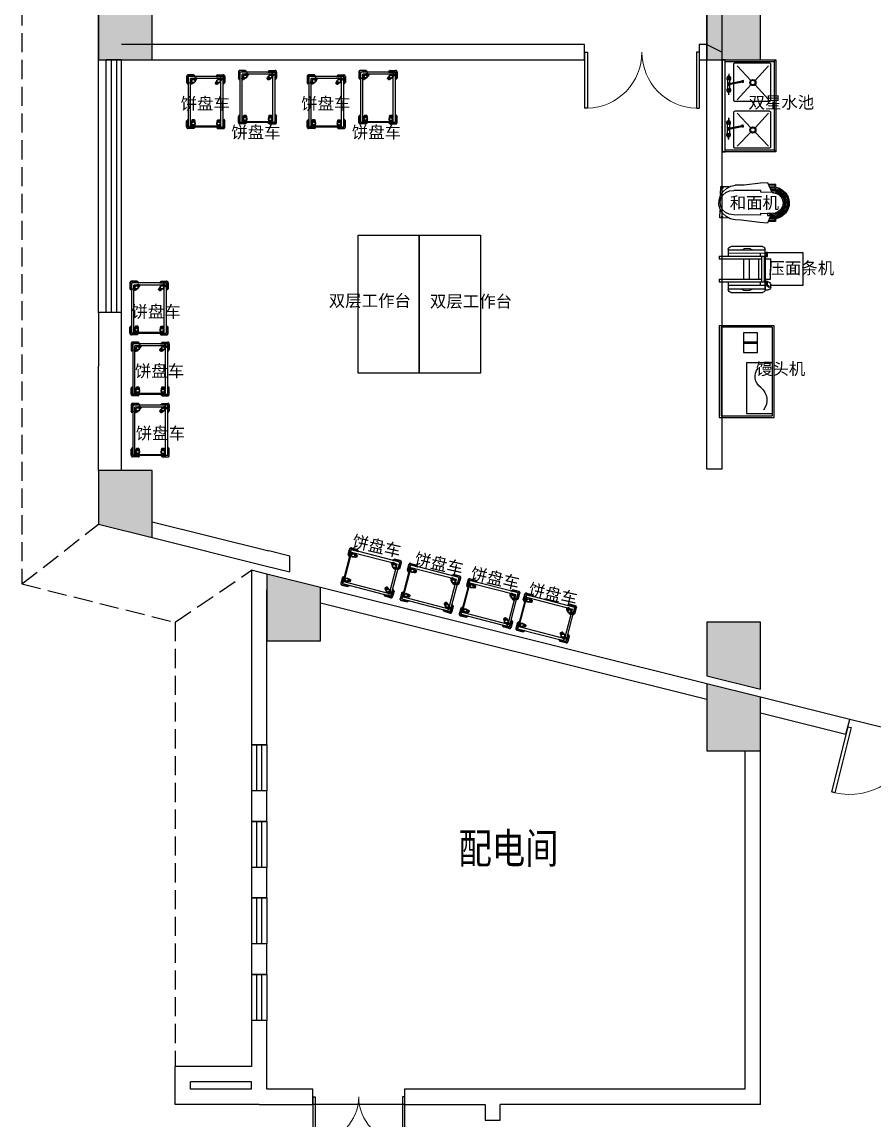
# Model space of a CAD drawing. Extents: x 1159254 to 1730927, y -477824 to -383968.
# Drawn here: x 1190668 to 1201802, y -426902 to -412554 of the extents above; entities that cross this region are included whole.
import ezdxf

# ---------------------------------------------------------------- set-up
doc = ezdxf.new("R2010")
doc.units = 0
doc.header["$LTSCALE"] = 1000
doc.linetypes.add('DASH', pattern=[0.35, 0.25, -0.1])
for name, color, linetype in [('COLUMN', 2, 'Continuous'), ('GROUND', 34, 'Continuous'), ('PUB_HATCH', 8, 'Continuous'), ('PUB_TEXT', 7, 'Continuous'), ('WALL', 6, 'Continuous'), ('WINDOW', 4, 'Continuous'), ('WS_厨房设备', 1, 'Continuous'), ('厨房设备', 7, 'Continuous')]:
    doc.layers.add(name, color=color, linetype=linetype)
doc.styles.get("Standard").update_dxf_attribs({"font": '', "width": 0.8})
doc.styles.add('WMF-宋体1', font='')
doc.styles.get('Standard').set_extended_font_data('SimSun')
doc.styles.get('WMF-宋体1').set_extended_font_data('SimSun')

# ---------------------------------------------------------------- blocks, each defined once
blk = doc.blocks.new('CJT_2868')
at = {"color": 252}
for p, q in [((179, 885), (130, 854)), ((182, 869), (138, 839)), ((181, 793), (148, 868)), ((233, 902), (179, 885)), ((232, 885), (182, 869)), ((238, 870), (186, 852)), ((284, 887), (232, 885)), ((289, 903), (233, 902)), ((293, 869), (238, 870)), ((262, 822), (261, 905)), ((262, 822), (261, 905)), ((335, 874), (284, 887)), ((343, 888), (289, 903)), ((346, 851), (293, 869)), ((381, 848), (335, 874)), ((393, 858), (343, 888)), ((343, 795), (374, 871)), ((55, 723), (21, 722)), ((21, 722), (23, 626)), ((55, 721), (23, 721)), ((23, 721), (24, 627)), ((65, 759), (52, 700)), ((65, 746), (60, 735)), ((60, 735), (65, 726)), ((92, 811), (65, 759)), ((74, 750), (65, 746)), ((65, 726), (74, 722)), ((71, 723), (68, 646)), ((71, 739), (70, 735)), ((70, 735), (71, 733)), ((146, 751), (71, 774)), ((74, 740), (71, 739)), ((71, 733), (74, 732)), ((83, 746), (74, 750)), ((74, 750), (74, 750)), ((76, 739), (74, 740)), ((74, 740), (74, 740)), ((74, 732), (76, 733)), ((74, 722), (83, 726)), ((77, 735), (76, 739)), ((76, 733), (77, 735)), ((112, 646), (76, 723)), ((102, 798), (78, 749)), ((87, 735), (83, 746)), ((83, 726), (87, 735)), ((83, 726), (120, 651)), ((106, 775), (86, 720)), ((130, 854), (92, 811)), ((111, 749), (98, 696)), ((138, 839), (102, 798)), ((140, 820), (106, 775)), ((139, 795), (111, 749)), ((118, 720), (112, 668)), ((138, 766), (118, 720)), ((171, 804), (138, 766)), ((179, 831), (139, 795)), ((186, 852), (140, 820)), ((214, 830), (171, 804)), ((227, 851), (179, 831)), ((262, 839), (214, 830)), ((279, 854), (227, 851)), ((311, 831), (262, 839)), ((329, 841), (279, 854)), ((354, 808), (311, 831)), ((373, 813), (329, 841)), ((390, 818), (346, 851)), ((389, 770), (354, 808)), ((407, 772), (373, 813)), ((379, 756), (455, 780)), ((419, 810), (381, 848)), ((410, 724), (389, 770)), ((424, 773), (390, 818)), ((432, 816), (393, 858)), ((427, 721), (407, 772)), ((417, 672), (410, 724)), ((445, 762), (419, 810)), ((443, 717), (424, 773)), ((431, 666), (427, 721)), ((461, 764), (432, 816)), ((446, 659), (443, 717)), ((460, 708), (445, 762)), ((476, 707), (461, 764)), ((472, 729), (506, 729)), ((473, 727), (505, 728)), ((475, 717), (495, 717)), ((495, 717), (496, 638)), ((505, 728), (506, 634)), ((506, 729), (507, 633)), ((53, 711), (33, 711)), ((33, 711), (34, 632)), ((52, 700), (53, 640)), ((84, 707), (83, 654)), ((96, 680), (98, 660)), ((101, 617), (101, 666)), ((101, 666), (104, 666)), ((128, 617), (101, 617)), ((110, 667), (127, 667)), ((120, 651), (112, 646)), ((461, 653), (460, 708)), ((476, 646), (476, 707)), ((78, 28), (76, 22)), ((76, 22), (78, 16)), ((85, 30), (78, 28)), ((78, 16), (85, 13)), ((90, 28), (85, 30)), ((85, 30), (85, 30)), ((85, 13), (90, 16)), ((92, 22), (90, 28)), ((90, 16), (92, 22)), ((456, 33), (454, 28)), ((454, 28), (456, 22)), ((461, 35), (456, 33)), ((456, 22), (461, 19)), ((466, 33), (461, 35)), ((461, 35), (461, 35)), ((461, 19), (466, 22)), ((469, 28), (466, 33)), ((466, 22), (469, 28))]:
    blk.add_line(p, q, dxfattribs=at)
for p, q in [((134, 720), (127, 674)), ((152, 761), (134, 720)), ((182, 794), (152, 761)), ((219, 815), (182, 794)), ((262, 822), (219, 815)), ((304, 816), (262, 822)), ((343, 796), (304, 816)), ((374, 764), (343, 796)), ((394, 724), (374, 764)), ((402, 678), (394, 724)), ((105, 663), (0, 616)), ((0, 616), (11, 517)), ((127, 674), (110, 667)), ((130, 527), (127, 674)), ((127, 667), (128, 617)), ((402, 678), (405, 531)), ((402, 678), (530, 623)), ((530, 623), (525, 526)), ((11, 517), (42, 272)), ((130, 527), (107, 527)), ((107, 527), (110, 172)), ((405, 531), (427, 531)), ((427, 531), (430, 176)), ((525, 526), (496, 312)), ((496, 312), (497, 196)), ((42, 272), (43, 194)), ((43, 194), (59, 132)), ((110, 172), (119, 118)), ((425, 123), (430, 176)), ((483, 138), (497, 196)), ((59, 132), (89, 77)), ((68, 112), (70, -3)), ((89, 77), (132, 32)), ((119, 118), (141, 70)), ((132, 32), (184, 0)), ((141, 70), (177, 32)), ((169, -2), (169, 8)), ((177, 32), (223, 8)), ((184, 0), (243, -16)), ((223, 8), (273, 0)), ((273, 0), (323, 9)), ((303, -14), (361, 4)), ((323, 9), (368, 35)), ((361, 4), (412, 36)), ((368, 35), (403, 75)), ((377, 1), (377, 11)), ((477, 4), (377, 1)), ((403, 75), (425, 123)), ((412, 36), (455, 82)), ((455, 82), (483, 138)), ((475, 118), (477, 4)), ((70, -3), (169, -2)), ((243, -16), (303, -14))]:
    blk.add_line(p, q)
blk = doc.blocks.new('CJT_4242')
at = {"color": 252}
for p, q in [((96, 1100), (516, 1100)), ((97, 677), (97, 1100)), ((517, 1100), (517, 634)), ((32, 602), (32, 642)), ((48, 120), (47, 602)), ((64, 651), (72, 658)), ((90, 625), (64, 651)), ((68, 677), (102, 677)), ((72, 658), (96, 633)), ((90, 616), (90, 633)), ((90, 633), (142, 633)), ((142, 616), (90, 616)), ((96, 120), (96, 602)), ((109, 616), (109, 602)), ((123, 616), (123, 602)), ((138, 642), (138, 633)), ((138, 616), (138, 602)), ((473, 590), (138, 590)), ((142, 633), (142, 616)), ((468, 617), (468, 634)), ((468, 634), (520, 634)), ((520, 617), (468, 617)), ((488, 617), (488, 602)), ((502, 617), (502, 602)), ((516, 121), (515, 603)), ((517, 617), (517, 603)), ((520, 634), (520, 617)), ((551, 603), (552, 121)), ((41, 434), (41, 430)), ((96, 541), (138, 542)), ((473, 554), (138, 554)), ((173, 518), (438, 518)), ((473, 542), (515, 542)), ((557, 437), (557, 441)), ((559, 434), (557, 437)), ((41, 430), (39, 427)), ((39, 296), (41, 293)), ((41, 293), (41, 289)), ((174, 397), (438, 398)), ((174, 325), (438, 325)), ((557, 299), (559, 302)), ((557, 296), (557, 299)), ((438, 37), (174, 37)), ((474, 1), (438, 1))]:
    blk.add_line(p, q, dxfattribs=at)
for p, q in [((138, 602), (32, 602)), ((36, 602), (173, 602)), ((517, 603), (138, 603)), ((138, 120), (138, 602)), ((173, 674), (438, 675)), ((173, 590), (173, 674)), ((438, 590), (438, 675)), ((438, 602), (564, 603)), ((473, 542), (473, 602)), ((0, 156), (0, 566)), ((175, 0), (173, 554)), ((438, 1), (438, 554)), ((474, 121), (473, 542)), ((599, 566), (600, 157)), ((138, 120), (36, 120)), ((138, 0), (138, 120)), ((175, 0), (138, 0)), ((564, 121), (474, 121)), ((474, 1), (474, 121))]:
    blk.add_line(p, q)
for centre, radius, start, end in [((34, 568), 34.4, 93.9594, 182.7735), ((553, 558), 46.3, 10.0705, 76.7472), ((46, 166), 46.6, 191.9258, 258.0742), ((557, 164), 44.1, 279.7523, 350.2477)]:
    blk.add_arc(centre, radius, start, end)
for centre, radius, start, end in [((74, 635), 42.2, 97.6459, 170.7402), ((96, 635), 42.2, 9.2598, 82.3541), ((447, 368), 130, 329.3851, 30.6149), ((144, 362), 124, 148.0958, 211.9042)]:
    blk.add_arc(centre, radius, start, end, dxfattribs=at)
blk = doc.blocks.new('脚轮')
h = blk.add_hatch(color=252)
h.dxf.hatch_style = 1
h.paths.add_polyline_path([(-11, -35), (-15, -35), (-15, -46), (-11, -50)])
h.paths.add_polyline_path([(15, -35), (11, -35), (11, -50), (15, -46)])
h.paths.add_polyline_path([(-11, 50), (-15, 46), (-15, 35), (-11, 35)])
h.paths.add_polyline_path([(15, 46), (11, 50), (11, 35), (15, 35)])
at = {"color": 252}
for p, q in [((-11, 50), (-11, 35)), ((-8, 50), (-8, 35)), ((-4, 50), (-4, 35)), ((0, 50), (0, 35)), ((0, 50), (0, 35)), ((4, 50), (4, 35)), ((8, 50), (8, 35)), ((11, 50), (11, 35)), ((-11, -50), (-11, -35)), ((-8, -35), (-8, -50)), ((-4, -35), (-4, -50)), ((0, -35), (0, -50)), ((0, -35), (0, -50)), ((4, -35), (4, -50)), ((8, -35), (8, -50)), ((11, -50), (11, -35))]:
    blk.add_line(p, q, dxfattribs=at)
for points in [[(-20, 15), (-20, 33), (-18, 35), (18, 35), (20, 33), (20, 15)], [(-15, 35), (-15, 46), (-11, 50), (11, 50), (15, 46), (15, 35)], [(20, -15), (20, -33), (18, -35), (-18, -35), (-20, -33), (-20, -15)], [(15, -35), (15, -46), (11, -50), (-11, -50), (-15, -46), (-15, -35)]]:
    blk.add_lwpolyline(points, dxfattribs=at)
for radius in [25, 19.6]:
    blk.add_circle((0, 0), radius, dxfattribs=at)
blk = doc.blocks.new('CJT_4185')
at = {"color": 252}
for p, q in [((1, 685), (0, 682)), ((0, 682), (0, 679)), ((0, 679), (0, 600)), ((0, 600), (1, 599)), ((2, 688), (1, 685)), ((20, 578), (1, 599)), ((4, 691), (2, 688)), ((4, 685), (3, 682)), ((3, 682), (3, 679)), ((3, 679), (3, 601)), ((3, 601), (3, 600)), ((20, 582), (3, 600)), ((6, 694), (4, 691)), ((5, 688), (4, 685)), ((7, 691), (5, 688)), ((8, 696), (6, 694)), ((9, 693), (7, 691)), ((11, 698), (8, 696)), ((11, 695), (9, 693)), ((14, 699), (11, 698)), ((14, 696), (11, 695)), ((17, 700), (14, 699)), ((17, 697), (14, 696)), ((20, 700), (17, 700)), ((20, 697), (17, 697)), ((94, 700), (20, 700)), ((93, 697), (20, 697)), ((20, 582), (20, 578)), ((449, 667), (51, 667)), ((51, 667), (51, 49)), ((94, 697), (93, 697)), ((95, 699), (94, 700)), ((111, 679), (94, 697)), ((115, 679), (95, 699)), ((385, 679), (405, 699)), ((385, 679), (389, 679)), ((389, 679), (406, 697)), ((406, 700), (405, 700)), ((405, 700), (405, 699)), ((406, 700), (480, 700)), ((407, 697), (406, 697)), ((407, 697), (480, 697)), ((449, 667), (449, 49)), ((483, 700), (480, 700)), ((483, 697), (480, 697)), ((480, 582), (497, 600)), ((480, 578), (499, 599)), ((480, 582), (480, 578)), ((486, 699), (483, 700)), ((486, 696), (483, 697)), ((489, 698), (486, 699)), ((489, 695), (486, 696)), ((492, 696), (489, 698)), ((491, 693), (489, 695)), ((493, 691), (491, 693)), ((494, 694), (492, 696)), ((495, 688), (493, 691)), ((496, 691), (494, 694)), ((496, 685), (495, 688)), ((498, 688), (496, 691)), ((497, 682), (496, 685)), ((497, 679), (497, 682)), ((497, 679), (497, 601)), ((497, 600), (497, 601)), ((499, 685), (498, 688)), ((500, 682), (499, 685)), ((499, 599), (500, 600)), ((500, 679), (500, 682)), ((500, 679), (500, 600)), ((500, 600), (500, 600)), ((1, 101), (0, 100)), ((0, 21), (0, 100)), ((0, 100), (0, 100)), ((0, 21), (0, 18)), ((0, 18), (1, 15)), ((20, 122), (1, 101)), ((1, 15), (2, 12)), ((2, 12), (4, 9)), ((20, 118), (3, 100)), ((3, 100), (3, 99)), ((3, 21), (3, 99)), ((3, 21), (3, 18)), ((3, 18), (4, 15)), ((4, 15), (5, 12)), ((4, 9), (6, 6)), ((5, 12), (7, 9)), ((6, 6), (8, 4)), ((7, 9), (9, 7)), ((8, 4), (11, 2)), ((9, 7), (11, 5)), ((11, 5), (14, 4)), ((11, 2), (14, 1)), ((14, 4), (17, 3)), ((14, 1), (17, 0)), ((17, 3), (20, 3)), ((17, 0), (20, 0)), ((93, 3), (20, 3)), ((94, 0), (20, 0)), ((51, 49), (449, 49)), ((93, 3), (94, 3)), ((111, 21), (94, 3)), ((94, 0), (95, 0)), ((115, 21), (95, 1)), ((95, 0), (95, 1)), ((385, 21), (405, 1)), ((389, 21), (406, 3)), ((405, 1), (405, 0)), ((405, 0), (406, 0)), ((406, 3), (407, 3)), ((406, 0), (480, 0)), ((407, 3), (480, 3)), ((480, 122), (499, 101)), ((480, 118), (497, 100)), ((480, 3), (483, 3)), ((480, 0), (483, 0)), ((483, 3), (486, 4)), ((483, 0), (486, 1)), ((486, 4), (489, 5)), ((486, 1), (489, 2)), ((489, 5), (491, 7)), ((489, 2), (492, 4)), ((491, 7), (493, 9)), ((492, 4), (494, 6)), ((493, 9), (495, 12)), ((494, 6), (496, 9)), ((495, 12), (496, 15)), ((496, 15), (497, 18)), ((496, 9), (498, 12)), ((497, 99), (497, 100)), ((497, 21), (497, 99)), ((497, 18), (497, 21)), ((498, 12), (499, 15)), ((500, 100), (499, 101)), ((499, 15), (500, 18)), ((500, 21), (500, 100)), ((500, 18), (500, 21))]:
    blk.add_line(p, q, dxfattribs=at)
for p, q in [((15, 662), (15, 619)), ((15, 662), (17, 660)), ((15, 619), (17, 617)), ((17, 660), (17, 617)), ((21, 679), (20, 679)), ((20, 679), (20, 678)), ((20, 678), (20, 582)), ((111, 679), (21, 679)), ((479, 678), (21, 678)), ((21, 678), (21, 22)), ((48, 682), (46, 684)), ((86, 684), (46, 684)), ((88, 682), (48, 682)), ((88, 682), (86, 684)), ((115, 679), (111, 679)), ((389, 679), (479, 679)), ((412, 682), (414, 684)), ((452, 682), (412, 682)), ((414, 684), (454, 684)), ((454, 684), (452, 682)), ((480, 679), (479, 679)), ((479, 22), (479, 678)), ((480, 678), (480, 679)), ((480, 678), (480, 582)), ((485, 662), (483, 660)), ((483, 660), (483, 617)), ((483, 617), (485, 619)), ((485, 619), (485, 662)), ((17, 83), (15, 81)), ((15, 81), (15, 38)), ((15, 38), (17, 40)), ((17, 40), (17, 83)), ((20, 22), (20, 118)), ((20, 22), (20, 21)), ((20, 21), (21, 21)), ((21, 22), (479, 22)), ((21, 22), (21, 22)), ((111, 21), (21, 21)), ((46, 16), (48, 18)), ((86, 16), (46, 16)), ((48, 18), (88, 18)), ((88, 18), (86, 16)), ((389, 21), (479, 21)), ((412, 18), (414, 16)), ((412, 18), (452, 18)), ((414, 16), (454, 16)), ((452, 18), (454, 16)), ((479, 21), (480, 21)), ((480, 22), (480, 118)), ((480, 21), (480, 22)), ((485, 81), (483, 83)), ((483, 40), (483, 83)), ((485, 38), (483, 40)), ((485, 38), (485, 81))]:
    blk.add_line(p, q)
at = {"color": 1}
for p, q in [((20, 118), (20, 122)), ((115, 21), (111, 21)), ((385, 21), (389, 21)), ((480, 118), (480, 122))]:
    blk.add_line(p, q, dxfattribs=at)
at = {"color": 252}
for p in [(82, 636), (413, 634)]:
    blk.add_blockref('脚轮', p, dxfattribs=at)
at = {"color": 252, "rotation": 315}
for p in [(81, 80), (413, 79)]:
    blk.add_blockref('脚轮', p, dxfattribs=at)
blk = doc.blocks.new('*U49')
at = {"linetype": 'Continuous'}
for p, q in [((0, 0), (0, 800)), ((0, 800), (1800, 800)), ((1800, 800), (1800, 0)), ((1800, 0), (0, 0))]:
    blk.add_line(p, q, dxfattribs=at)
blk = doc.blocks.new('CJT_4237')
at = {"color": 252, "linetype": 'Continuous'}
for p, q in [((0, 600), (0, 600)), ((982, 578), (17, 578)), ((17, 578), (17, 578)), ((17, 22), (17, 578)), ((43, 300), (44, 578)), ((597, 578), (597, 300)), ((982, 578), (982, 22)), ((707, 420), (707, 420)), ((707, 268), (707, 420)), ((707, 420), (819, 420)), ((810, 420), (810, 420)), ((810, 268), (810, 420)), ((810, 420), (922, 420)), ((819, 420), (819, 268)), ((922, 420), (922, 268)), ((597, 300), (43, 300)), ((819, 268), (707, 268)), ((922, 268), (810, 268)), ((982, 22), (17, 22))]:
    blk.add_line(p, q, dxfattribs=at)
at = {"linetype": 'Continuous'}
for p, q in [((0, 0), (0, 600)), ((0, 600), (1000, 600)), ((1000, 600), (1000, 0)), ((1000, 0), (0, 0))]:
    blk.add_line(p, q, dxfattribs=at)
at = {"color": 252}
for centre, radius, start, end in [((189, 346), 175, 38.4487, 127.7731), ((444, 533), 141, 213.3992, 310.6031)]:
    blk.add_arc(centre, radius, start, end, dxfattribs=at)
blk = doc.blocks.new('_FZH')
blk.add_lwpolyline([(-0.5, -0.5), (0.5, -0.5), (0.5, 0.5), (-0.5, 0.5)], close=True)
at = {"layer": 'PUB_HATCH'}
blk.add_solid([(-0.5, -0.5), (0.5, -0.5), (-0.5, 0.5), (0.5, 0.5)], dxfattribs=at)
blk = doc.blocks.new('$DorLib2D$00000002')
for p, q in [((-0.5, 0), (-0.5, 0.4875)), ((-0.475, 0.4875), (-0.5, 0.4875)), ((-0.475, 0), (-0.475, 0.4875)), ((0.475, 0), (0.475, 0.4875)), ((0.475, 0.4875), (0.5, 0.4875)), ((0.5, 0), (0.5, 0.4875)), ((-0.5, 0), (-0.475, 0)), ((0.5, 0), (0.475, 0))]:
    blk.add_line(p, q)
at = {"lineweight": 13}
for centre, start, end in [((-0.4875, 0), 0, 88.53072), ((0.4875, 0), 91.46928, 180)]:
    blk.add_arc(centre, 0.4875, start, end, dxfattribs=at)
blk = doc.blocks.new('$TCHSYS$WIN2D')
for p, q in [((-0.5, 0.5), (0.5, 0.5)), ((-0.5, 0.5), (-0.5, -0.5)), ((0.5, 0.5), (0.5, -0.5)), ((0.5, 0.1667), (-0.5, 0.1667)), ((0.5, -0.1667), (-0.5, -0.1667)), ((-0.5, -0.5), (0.5, -0.5))]:
    blk.add_line(p, q)
blk = doc.blocks.new('水龙头')
at = {"color": 252}
for p, q in [((-136, -15), (-90, -14)), ((-136, -18), (-90, -19)), ((-52, -2), (-4, -2)), ((-52, -31), (-6, -31)), ((4, -2), (51, -2)), ((12, -31), (51, -31)), ((136, -15), (90, -14)), ((136, -18), (90, -19)), ((23, -194), (26, -209)), ((49, -204), (46, -189))]:
    blk.add_line(p, q, dxfattribs=at)
for points in [[(13, -7), (0, 0), (-14, -8), (-14, -25), (-7, -29)], [(11, -26), (13, -25), (13, -7)]]:
    blk.add_lwpolyline(points, dxfattribs=at)
blk.add_lwpolyline([(26, -194), (-9, -18, -1.00756), (9, -15), (43, -190)], format="xyb", dxfattribs=at)
for centre in [(-78, -16), (77, -16)]:
    blk.add_circle(centre, 10.9, dxfattribs=at)
for centre, radius, start, end in [((-78, -16), 27.5, 36.2116, 175.3449), ((77, -16), 27.5, 4.6931, 143.7884), ((-136, -16), 1, 91.3387, 171.564), ((-132, -16), 4.53, 171.564, 188.436), ((-136, -17), 1, 188.436, 268.6613), ((-78, -16), 27.5, 184.6551, 323.7884), ((-78, -16), 16, 189.0003, 170.9997), ((-77, -16), 12.9, 168.3562, 191.6438), ((-52, 3), 5, 216.2116, 270), ((-52, -36), 5, 90, 143.7884), ((51, 3), 5, 270, 323.7884), ((51, -36), 5, 36.2116, 90), ((77, -16), 27.5, 216.2116, 355.3069), ((77, -16), 16, 9.0664, 350.9336), ((77, -16), 12.9, 348.3562, 11.6438), ((136, -16), 1, 8.436, 88.6613), ((136, -17), 1, 271.3387, 351.564), ((132, -16), 4.53, 351.564, 8.436)]:
    blk.add_arc(centre, radius, start, end, dxfattribs=at)
for centre, start_param, end_param in [((34, -192), 5.611234, 10.096729), ((34, -190), 6.955136, 8.752827), ((37, -206), 0, 3.141593)]:
    blk.add_ellipse(centre, major_axis=(-11.3, -2.2), ratio=0.233596, start_param=start_param, end_param=end_param, dxfattribs=at)
blk = doc.blocks.new('Custom_37')
at = {"color": 252, "linetype": 'Continuous', "ltscale": 2}
for p, q in [((30, 680), (10, 700)), ((1190, 680), (1210, 700))]:
    blk.add_line(p, q, dxfattribs=at)
at = {"color": 252}
for p, q in [((85, 605), (277, 428)), ((333, 428), (525, 605)), ((705, 605), (897, 428)), ((953, 428), (1135, 605)), ((85, 195), (277, 372)), ((333, 372), (530, 195)), ((705, 195), (897, 372)), ((953, 372), (1135, 195))]:
    blk.add_line(p, q, dxfattribs=at)
for points in [[(10, 700), (1210, 700), (1210, 0), (10, 0)], [(10, 0), (1210, 0), (1210, 40), (10, 40)]]:
    blk.add_lwpolyline(points, close=True)
at = {"color": 252, "linetype": 'Continuous', "ltscale": 2}
blk.add_lwpolyline([(30, 40), (30, 680), (1190, 680), (1190, 40)], dxfattribs=at)
at = {"color": 30}
for points in [[(530, 635), (70, 635, 0.414214), (50, 615), (50, 165, 0.414214), (70, 145), (530, 145, 0.414214), (550, 165), (550, 615, 0.414214)], [(1140, 635), (700, 635, 0.414214), (680, 615), (680, 165, 0.414214), (700, 145), (1140, 145, 0.414214), (1160, 165), (1160, 615, 0.414214)]]:
    blk.add_lwpolyline(points, format="xyb", close=True, dxfattribs=at)
at = {"color": 252}
for centre, radius in [((305, 400), 40), ((925, 400), 40), ((305, 400), 30), ((925, 400), 30)]:
    blk.add_circle(centre, radius, dxfattribs=at)
at = {"color": 1, "rotation": 180}
for p in [(327, 69), (909, 67)]:
    blk.add_blockref('水龙头', p, dxfattribs=at)

msp = doc.modelspace()

# ---------------------------------------------------------------- hatches: boundary and pattern name
at = {"layer": 'PUB_HATCH'}
for points in [[(1192368.5, -418416.5), (1191668.5, -418416.5), (1191668.5, -419116.5), (1192368.5, -419291)], [(1193868.5, -420642.6), (1194568.5, -420642.6), (1194568.5, -419942.6), (1193868.5, -419768.1)], [(1200318.5, -420398.7), (1199618.5, -420398.7), (1199618.5, -421098.7), (1200318.5, -421273.2)], [(1199618.8, -422076.2), (1200318.8, -422076.2), (1200318.8, -421376.3), (1199618.8, -421201.8)]]:
    msp.add_hatch(color=256, dxfattribs=at).paths.add_polyline_path(points)

# ---------------------------------------------------------------- linework, layer by layer
msp.add_line((1191668.5, -416350.6), (1191668.5, -396900.6))
at = {"layer": 'COLUMN'}
for p, q in [((1191768.5, -416350.6), (1191668.5, -416350.6)), ((1191668.5, -416350.6), (1191668.5, -417050.6)), ((1191968.5, -417050.6), (1191968.5, -416350.6)), ((1192368.5, -418416.5), (1191668.5, -418416.5)), ((1191668.5, -418416.5), (1191668.5, -419116.5)), ((1192368.5, -419291), (1192368.5, -418416.5)), ((1191668.5, -419116.5), (1192368.5, -419291)), ((1194168.5, -419533.7), (1193895.3, -419465.6)), ((1193846.9, -419659.6), (1194168.5, -419739.8)), ((1194168.5, -419739.8), (1194168.5, -419533.7)), ((1194568.5, -419942.6), (1193868.5, -419768.1)), ((1193868.5, -419768.1), (1193868.5, -420642.6)), ((1194568.5, -420642.6), (1194568.5, -419942.6)), ((1200318.5, -420398.7), (1199618.5, -420398.7)), ((1199618.5, -420398.7), (1199618.5, -421098.7)), ((1200318.5, -421273.2), (1200318.5, -420398.7)), ((1193868.5, -420642.6), (1194568.5, -420642.6)), ((1199618.5, -421098.7), (1200318.5, -421273.2)), ((1200318.8, -421376.3), (1199618.8, -421201.8)), ((1199618.8, -421201.8), (1199618.8, -422076.2)), ((1200318.8, -422076.2), (1200318.8, -421376.3)), ((1199618.8, -422076.2), (1200318.8, -422076.2))]:
    msp.add_line(p, q, dxfattribs=at)
at = {"layer": 'GROUND', "linetype": 'DASH'}
for p, q in [((1190668.5, -419897.8), (1191668.5, -419116.5)), ((1192668.5, -420396.4), (1193668.5, -419718.2))]:
    msp.add_line(p, q, dxfattribs=at)
msp.add_lwpolyline([(1213368.5, -395200.6), (1190668.5, -395200.6), (1190668.5, -419897.8), (1192668.5, -420396.4), (1192668.5, -426200.6)], dxfattribs=at)
at = {"layer": 'WALL'}
for p, q in [((1199618.5, -418398.7), (1199618.5, -404700.6)), ((1199818.5, -418398.7), (1199818.5, -404700.6)), ((1198018.5, -412850.6), (1191968.5, -412850.6)), ((1198018.5, -413050.6), (1198018.5, -412850.6)), ((1199618.5, -412850.6), (1199518.5, -412850.6)), ((1199518.5, -412850.6), (1199518.5, -413050.6)), ((1199618.5, -412850.6), (1199818.5, -412950.6)), ((1199618.5, -413050.6), (1199618.5, -412850.6)), ((1191968.5, -413050.6), (1198018.5, -413050.6)), ((1199518.5, -413050.6), (1199618.5, -413050.6)), ((1191668.5, -418416.5), (1191668.5, -417050.6)), ((1191968.5, -418416.5), (1191968.5, -417050.6)), ((1192368.5, -419084.9), (1193895.3, -419465.6)), ((1192368.5, -419291), (1193846.9, -419659.6)), ((1193668.5, -419718.2), (1193668.5, -422000.6)), ((1193868.5, -419768.1), (1193668.5, -419718.2)), ((1199618.8, -421201.8), (1194568.5, -419942.6)), ((1193868.5, -422000.6), (1193868.5, -419974.2)), ((1199618.8, -421407.9), (1194568.5, -420148.7)), ((1201483.2, -421666.6), (1200318.8, -421376.3)), ((1200318.8, -421582.4), (1201434.8, -421860.7)), ((1201434.8, -421860.7), (1201483.2, -421666.6)), ((1193668.5, -422000.6), (1193868.5, -422000.6)), ((1200118.5, -426500.6), (1200118.5, -422076.2)), ((1200318.5, -426700.6), (1200318.5, -422076.2)), ((1193868.5, -422600.6), (1193668.5, -422600.6)), ((1193668.5, -422600.6), (1193668.5, -423000.6)), ((1193868.5, -423000.6), (1193868.5, -422600.6)), ((1193668.5, -423000.6), (1193868.5, -423000.6)), ((1193868.5, -423600.6), (1193668.5, -423600.6)), ((1193668.5, -423600.6), (1193668.5, -424000.6)), ((1193868.5, -424000.6), (1193868.5, -423600.6)), ((1193668.5, -424000.6), (1193868.5, -424000.6)), ((1193868.5, -424600.6), (1193668.5, -424600.6)), ((1193668.5, -424600.6), (1193668.5, -425000.6)), ((1193868.5, -425000.6), (1193868.5, -424600.6)), ((1193668.5, -425000.6), (1193868.5, -425000.6)), ((1193868.5, -425600.6), (1193668.5, -425600.6)), ((1193668.5, -425600.6), (1193668.5, -426200.6)), ((1193868.5, -426300.6), (1193868.5, -425600.6)), ((1193668.5, -426200.6), (1192668.5, -426200.6)), ((1192668.5, -426700.6), (1192668.5, -426200.6)), ((1193668.5, -426400.6), (1192868.5, -426400.6)), ((1192868.5, -426500.6), (1192868.5, -426400.6)), ((1193668.5, -426500.6), (1193668.5, -426400.6)), ((1193868.5, -426500.6), (1193868.5, -426300.6)), ((1193668.5, -426500.6), (1192868.5, -426500.6)), ((1194468.5, -426500.6), (1193868.5, -426500.6)), ((1194468.5, -426700.6), (1194468.5, -426500.6)), ((1196818.5, -426500.6), (1195668.5, -426500.6)), ((1195668.5, -426500.6), (1195668.5, -426700.6)), ((1200118.5, -426500.6), (1196818.5, -426500.6)), ((1193768.5, -426700.6), (1192668.5, -426700.6)), ((1193768.5, -426700.6), (1194468.5, -426700.6)), ((1195668.5, -426700.6), (1196718.5, -426700.6)), ((1196718.5, -426700.6), (1196718.5, -426901.9)), ((1200318.5, -426700.6), (1196918.5, -426700.6)), ((1196918.5, -426901.9), (1196918.5, -426700.6)), ((1196718.5, -426901.9), (1196918.5, -426901.9))]:
    msp.add_line(p, q, dxfattribs=at)
at = {"layer": 'WINDOW'}
for p, q in [((1203229.7, -422102.1), (1201483.2, -421666.6)), ((1195668.5, -426700.6), (1194468.5, -426700.6))]:
    msp.add_line(p, q, dxfattribs=at)
at = {"layer": '厨房设备'}
for p, q in [((1199818.5, -418398.7), (1199618.5, -418398.7)), ((1199818.5, -420398.7), (1199618.5, -420398.7))]:
    msp.add_line(p, q, dxfattribs=at)

# ---------------------------------------------------------------- block references
at = {"layer": 'COLUMN', "xscale": 700, "yscale": 700, "zscale": 700}
for p in [(1192018.5, -412700.6), (1199968.5, -412700.6)]:
    msp.add_blockref('_FZH', p, dxfattribs=at)
at = {"layer": 'WINDOW'}
for name, p, xscale, yscale, zscale, rotation in [('$TCHSYS$WIN2D', (1191868.5, -414700.6), 3300, -200, 3300, 90), ('$DorLib2D$00000002', (1202332.3, -421981.4), 1800, 1800, 1800, 165.9999999767632), ('$TCHSYS$WIN2D', (1193768.5, -422300.6), -600, -200, -600, 90.00000000000206), ('$TCHSYS$WIN2D', (1193768.5, -423300.6), -600, -200, -600, 90.00000000000206), ('$TCHSYS$WIN2D', (1193768.5, -424300.6), -600, -200, -600, 90.00000000000206), ('$TCHSYS$WIN2D', (1193768.5, -425300.6), -600, -200, -600, 90.00000000000206), ('$DorLib2D$00000002', (1195068.5, -426600.6), 1200, 1200, 1200, 180)]:
    msp.add_blockref(name, p, dxfattribs=dict(at, xscale=xscale, yscale=yscale, zscale=zscale, rotation=rotation))
at = {"layer": 'WINDOW', "xscale": -1500, "yscale": -1500, "zscale": -1500}
msp.add_blockref('$DorLib2D$00000002', (1198768.5, -412950.6), dxfattribs=at)
at = {"layer": 'WS_厨房设备'}
for name, p, rotation in [('Custom_37', (1199818.5, -413040.6), 270), ('CJT_4185', (1193996, -413187.3), 180), ('CJT_4185', (1195570.5, -413187.3), 180), ('CJT_4185', (1193319.9, -413246.1), 180), ('CJT_4185', (1194894.5, -413246.1), 180), ('*U49', (1195059.6, -415341.4), 270), ('*U49', (1195859.6, -415341.4), 270), ('CJT_4185', (1192578.7, -415942.4), 180), ('CJT_4185', (1192594, -416737.4), 180), ('CJT_4185', (1192594, -417537.4), 180), ('CJT_4185', (1195506.2, -420082.1), 75.44891529563724), ('CJT_4185', (1196280.6, -420283.1), 75.44891529563724), ('CJT_4185', (1197054.9, -420484.1), 75.44891529563724), ('CJT_4185', (1197794.8, -420672.3), 75.44891529563724)]:
    msp.add_blockref(name, p, dxfattribs=dict(at, rotation=rotation))
at = {"layer": 'WS_厨房设备', "xscale": -1, "rotation": 270}
for name, p in [('CJT_2868', (1199791.5, -415184.5)), ('CJT_4242', (1199776.5, -416088.4))]:
    msp.add_blockref(name, p, dxfattribs=at)
at = {"layer": 'WS_厨房设备', "xscale": -1.199999999953434, "yscale": 1.199999999953434, "zscale": 1.2, "rotation": 270}
msp.add_blockref('CJT_4237', (1199776.5, -417722.6), dxfattribs=at)

# ---------------------------------------------------------------- texts
at = {"color": 7, "lineweight": 0, "style": 'WMF-宋体1'}
for s, p in [('饼盘车', (1192741.8, -413699.1)), ('饼盘车', (1194316.3, -413699.1)), ('双星水池', (1200161, -413684.2)), ('饼盘车', (1193403.4, -414074.1)), ('饼盘车', (1194978, -414074.1)), ('和面机', (1199916, -414996.1)), ('压面条机', (1200421.9, -415848.4)), ('双层工作台', (1194677.5, -416275.1)), ('双层工作台', (1195998.9, -416283.1)), ('饼盘车', (1192099.4, -416417.1)), ('饼盘车', (1192143.6, -417192.9)), ('馒头机', (1200258.3, -417165.2)), ('饼盘车', (1192156.2, -418006.5))]:
    msp.add_text(s, height=157.34, dxfattribs=at).set_placement(p)
for p in [(1194971.9, -419408.5), (1195787.2, -419638.4), (1196520.4, -419828.7), (1197275.9, -420036.5)]:
    msp.add_text('饼盘车', height=157.34, rotation=347.20133, dxfattribs=at).set_placement(p)
at = {"layer": 'PUB_TEXT', "width": 0.8}
msp.add_text('配电间', height=398.73, dxfattribs=at).set_placement((1196372.8, -423550.7))

doc.saveas('drawing.dxf')
